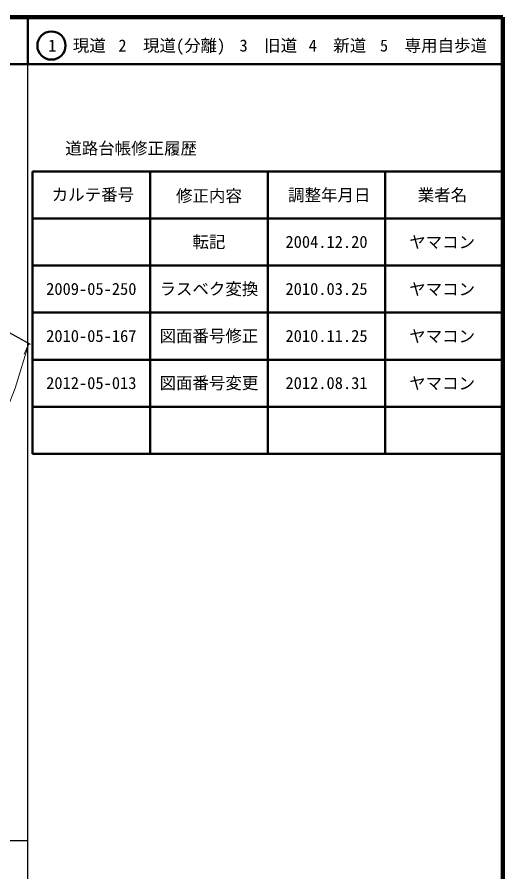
# Model space of a CAD drawing. Units: millimetres on the paper, enlarged 1000 times. Extents: x 40000 to 680000, y 20000 to 380000.
# Drawn here: x 576724 to 680000, y 198357 to 380000 of the extents above; entities that cross this region are included whole.
import ezdxf
from ezdxf.enums import TextEntityAlignment as Align

# ---------------------------------------------------------------- set-up
doc = ezdxf.new("R2010")
doc.units = ezdxf.units.MM
doc.header["$LTSCALE"] = 1000
for name, color, linetype, lineweight in [('M-BGD', 7, 'Continuous', 25), ('M-BMK-OTRS', 5, 'Continuous', 25), ('M-STR-HTXT', 7, 'Continuous', 13), ('M-TTL', 2, 'Continuous', 140), ('M-TTL-BAND', 7, 'Continuous', 25), ('M-TTL-FRAM', 2, 'Continuous', 50), ('M-TTL-LINE', 7, 'Continuous', 50)]:
    doc.layers.add(name, color=color, linetype=linetype, lineweight=lineweight)
doc.layers.add('M-TTL-TXT', color=7, linetype='Continuous')
doc.styles.add('ＭＳ ゴシック', font='')
doc.styles.get('ＭＳ ゴシック').set_extended_font_data('MS Gothic')

msp = doc.modelspace()

# ---------------------------------------------------------------- linework, layer by layer
at = {"layer": 'M-BMK-OTRS'}
msp.add_line((579582, 310439), (511372, 347752), dxfattribs=at)
at = {"layer": 'M-STR-HTXT'}
msp.add_line((579253, 310619), (578212, 308395), dxfattribs=at)
msp.add_lwpolyline([(489126, 238034), (494395, 238247), (500217, 238713), (509395, 239882), (516943, 241108), (524708, 242927), (531468, 245184), (537105, 247557), (541283, 249624), (545344, 251998), (549119, 254730), (552929, 258333), (556631, 262409), (560937, 267976), (563437, 272115), (566615, 277972), (569139, 283030), (576339, 301132), (579253, 310619)], dxfattribs=at)
at = {"layer": 'M-TTL'}
for p, q in [((680000, 380000), (40000, 380000)), ((680000, 20000), (680000, 380000))]:
    msp.add_line(p, q, dxfattribs=at)
at = {"layer": 'M-TTL-BAND'}
for p, q in [((579000, 20000), (579000, 370000)), ((40000, 205000), (579000, 205000))]:
    msp.add_line(p, q, dxfattribs=at)
at = {"layer": 'M-TTL-FRAM'}
for p, q in [((580000, 347197), (580000, 287197)), ((580000, 347197), (680000, 347197)), ((580000, 287197), (680000, 287197))]:
    msp.add_line(p, q, dxfattribs=at)
at = {"layer": 'M-TTL-LINE'}
for p, q in [((579000, 380000), (579000, 370000)), ((40000, 370000), (680000, 370000)), ((605000, 347197), (605000, 287197)), ((630000, 347197), (630000, 287197)), ((655000, 347197), (655000, 287197)), ((580000, 337197), (680000, 337197)), ((580000, 327197), (680000, 327197)), ((580000, 317197), (680000, 317197)), ((580000, 307197), (680000, 307197)), ((580000, 297197), (680000, 297197))]:
    msp.add_line(p, q, dxfattribs=at)
msp.add_circle((584031, 373958), 3000, dxfattribs=at)

# ---------------------------------------------------------------- texts
at = {"layer": 'M-BGD', "style": 'ＭＳ ゴシック'}
for s, p in [('2009-05-250', (592500, 322245)), ('ラスベク変換', (617500, 322245)), ('2010.03.25', (642500, 322245)), ('ヤマコン', (667077, 322189)), ('2010-05-167', (592500, 312245)), ('図面番号修正', (617500, 312245)), ('2010.11.25', (642500, 312245)), ('ヤマコン', (667077, 312189)), ('2012-05-013', (592500, 302245)), ('図面番号変更', (617500, 302245)), ('2012.08.31', (642500, 302245)), ('ヤマコン', (667077, 302189))]:
    msp.add_text(s, height=2566, dxfattribs=at).set_placement(p, align=Align.MIDDLE_CENTER)
at = {"layer": 'M-TTL-TXT', "style": 'ＭＳ ゴシック'}
for s, p in [('1\u3000現道', (589448, 373958)), ('2\u3000現道(分離)', (609619, 373958)), ('3\u3000旧道', (630121, 373958)), ('4\u3000新道', (644824, 373958)), ('5\u3000専用自歩道', (665228, 373958)), ('道路台帳修正履歴', (600968, 352113)), ('カルテ番号', (592839, 342277)), ('修正内容', (617509, 342023)), ('調整年月日', (643089, 342197)), ('業者名', (667134, 342197)), ('転記', (617500, 332245)), ('2004.12.20', (642500, 332245)), ('ヤマコン', (667077, 332189))]:
    msp.add_text(s, height=2566, dxfattribs=at).set_placement(p, align=Align.MIDDLE_CENTER)

doc.saveas('drawing.dxf')
